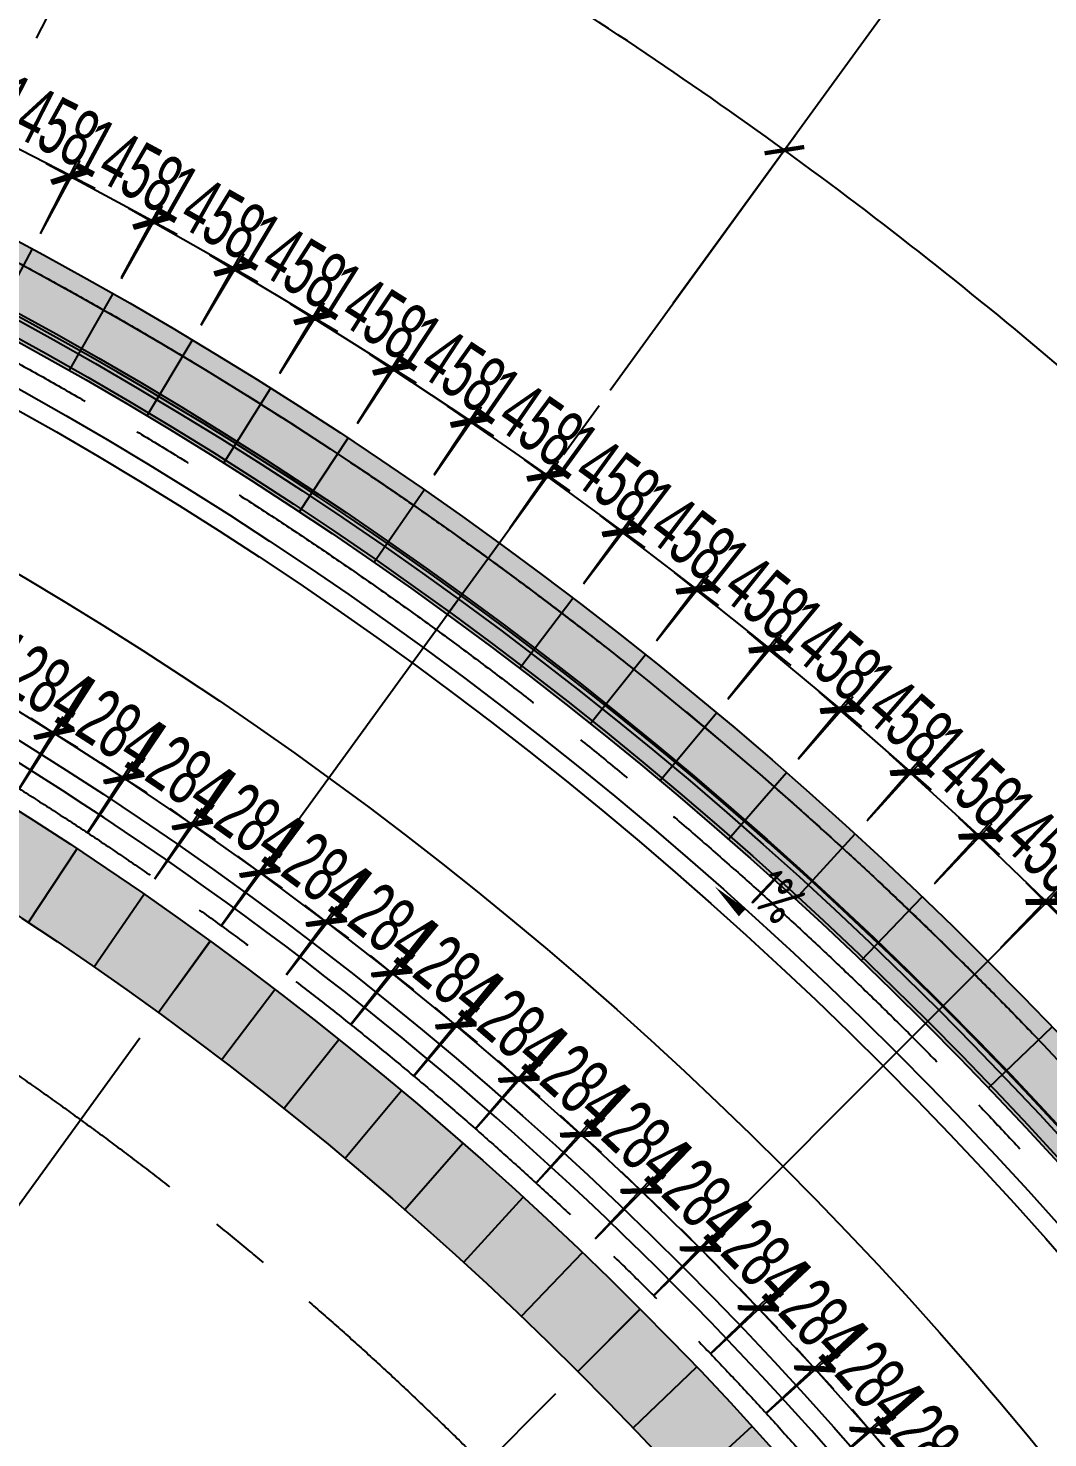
# Model space of a CAD drawing. Extents: x 104132 to 3338343, y -1228862 to 1409848.
# Drawn here: x 1791725 to 1807898, y 128898 to 151242 of the extents above; entities that cross this region are included whole.
import ezdxf
from ezdxf.enums import TextEntityAlignment as Align

# ---------------------------------------------------------------- set-up
doc = ezdxf.new("R2010")
doc.units = 0
doc.linetypes.add('CENTER', pattern=[50.8, 31.75, -6.35, 6.35, -6.35])
doc.linetypes.add('CENTER2', pattern=[28.575, 19.05, -3.175, 3.175, -3.175])
doc.layers.get('0').update_dxf_attribs({"color": 8})
doc.layers.get('Defpoints').update_dxf_attribs({"color": 8})
for name, color, linetype in [('#幕墙线-平面', 8, 'Continuous'), ('#标注', 8, 'Continuous'), ('#轴线', 8, 'CENTER2'), ('A-ROOF-DRAN', 8, 'Continuous'), ('dim', 8, 'Continuous'), ('DIM_SYMB', 8, 'Continuous'), ('DOTE', 8, 'CENTER'), ('IEL-FINE', 8, 'Continuous'), ('分水线', 8, 'Continuous'), ('女儿墙', 8, 'Continuous'), ('落水口', 8, 'Continuous')]:
    doc.layers.add(name, color=color, linetype=linetype)
doc.styles.add('JHZX', font='jrs.shx', dxfattribs={"width": 0.6, "bigfont": 'jhz.shx'})
doc.styles.add('XD2008', font='xd-hzs.shx', dxfattribs={"width": 0.7, "bigfont": 'xd-hztxt.shx'})
doc.dimstyles.new('JZBZ-300', dxfattribs={"dimscale": 300, "dimtxt": 3, "dimasz": 1.5, "dimexe": 1, "dimexo": 1, "dimgap": 0.5, "dimtad": 1, "dimdec": 0, "dimdsep": 46, "dimtxsty": 'JHZX', "dimblk1": 'ARCHTICK', "dimblk2": 'ARCHTICK', "dimsah": 1, "dimcen": 0, "dimclrd": 1, "dimclre": 1, "dimclrt": 2, "dimadec": 3, "dimazin": 2, "dimtfac": 1, "dimtdec": 0, "dimtix": 1, "dimtmove": 0, "dimatfit": 3, "dimfxl": 1, "dimtolj": 1, "dimlwd": -1, "dimlwe": -1, "dimarcsym": 1})

# ---------------------------------------------------------------- blocks, each defined once
blk = doc.blocks.new('_ARCHTICK')
at = {"color": 0, "linetype": 'ByBlock', "const_width": 0.15}
blk.add_lwpolyline([(-0.5, -0.5), (0.5, 0.5)], dxfattribs=at)
blk = doc.blocks.new('*D20')
at = {"layer": '#标注', "color": 1, "ltscale": 300, "transparency": 16777216}
for p, q in [((611437, -92333), (614376, -88288)), ((619551, -99263), (623087, -95727))]:
    blk.add_line(p, q, dxfattribs=at)
blk.add_arc((571468, -147346), 72700, 45, 54, dxfattribs=at)
at = {"layer": 'Defpoints', "color": 0, "ltscale": 300, "transparency": 16777216}
for p in [(611261, -92575), (620114, -93319), (619339, -99475), (571468, -147346)]:
    blk.add_point(p, dxfattribs=at)
at = {"layer": '#标注', "color": 1, "ltscale": 300, "transparency": 16777216, "xscale": 450, "yscale": 450, "zscale": 450}
for p, rotation in [((614200, -88530), 144.0000000000002), ((622875, -95939), 315.0000000000001)]:
    blk.add_blockref('_ARCHTICK', p, dxfattribs=dict(at, rotation=rotation))
at = {"layer": '#标注', "color": 2, "ltscale": 300, "transparency": 16777216, "insert": (619072, -91608), "char_height": 900, "attachment_point": 5, "rotation": 319.5, "style": 'JHZX'}
blk.add_mtext('\\A1;9°', dxfattribs=at)
blk = doc.blocks.new('*D21')
at = {"layer": '#标注', "color": 1, "ltscale": 300, "transparency": 16777216}
for p, q in [((602339, -86757), (604609, -82302)), ((611437, -92333), (614376, -88288))]:
    blk.add_line(p, q, dxfattribs=at)
blk.add_arc((571468, -147346), 72700, 54, 63, dxfattribs=at)
at = {"layer": 'Defpoints', "color": 0, "ltscale": 300, "transparency": 16777216}
for p in [(611063, -86375), (602203, -87025), (611261, -92575), (571468, -147346)]:
    blk.add_point(p, dxfattribs=at)
at = {"layer": '#标注', "color": 1, "ltscale": 300, "transparency": 16777216, "xscale": 450, "yscale": 450, "zscale": 450}
for p, rotation in [((604473, -82570), 153.000000000001), ((614200, -88530), 324.0000000000002)]:
    blk.add_blockref('_ARCHTICK', p, dxfattribs=dict(at, rotation=rotation))
at = {"layer": '#标注', "color": 2, "ltscale": 300, "transparency": 16777216, "insert": (609767, -84847), "char_height": 900, "attachment_point": 5, "rotation": 328.5, "style": 'JHZX'}
blk.add_mtext('\\A1;9°', dxfattribs=at)
blk = doc.blocks.new('*D22')
at = {"layer": '#标注', "color": 1, "ltscale": 300, "transparency": 16777216}
for p, q in [((592481, -82674), (594026, -77919)), ((602339, -86757), (604609, -82302))]:
    blk.add_line(p, q, dxfattribs=at)
blk.add_arc((571468, -147346), 72700, 63, 72, dxfattribs=at)
at = {"layer": 'Defpoints', "color": 0, "ltscale": 300, "transparency": 16777216}
for p in [(601038, -80931), (592388, -82959), (602203, -87025), (571468, -147346)]:
    blk.add_point(p, dxfattribs=at)
at = {"layer": '#标注', "color": 1, "ltscale": 300, "transparency": 16777216, "xscale": 450, "yscale": 450, "zscale": 450}
for p, rotation in [((593933, -78204), 162.0000000000006), ((604473, -82570), 333.0000000000013)]:
    blk.add_blockref('_ARCHTICK', p, dxfattribs=dict(at, rotation=rotation))
at = {"layer": '#标注', "color": 2, "ltscale": 300, "transparency": 16777216, "insert": (599519, -79626), "char_height": 900, "attachment_point": 5, "rotation": 337.5, "style": 'JHZX'}
blk.add_mtext('\\A1;9°', dxfattribs=at)
blk = doc.blocks.new('*U1046')
blk.add_line((0, -20), (0, 0))
blk.add_circle((0, -24), 4)
at = {"style": 'JHZX', "width": 0.75}
blk.add_attdef('AXES', text='', height=4, dxfattribs=at).set_placement((0, -24), align=Align.MIDDLE_CENTER)
blk = doc.blocks.new('A$C49f573b4')
at = {"layer": '女儿墙'}
for radius in [63900, 63650]:
    blk.add_circle((0, 0), radius, dxfattribs=at)
blk = doc.blocks.new('*U481')
at = {"layer": '#幕墙线-平面', "ltscale": 300}
blk.add_line((63600, -63600), (65000, -63600), dxfattribs=at)
blk = doc.blocks.new('*U482')
at = {"layer": '#幕墙线-平面'}
for p, rotation in [((847157, 66969), 61.71428571434386), ((847847, 68218), 60.42857142862975), ((848565, 69451), 59.14285714291621), ((849311, 70668), 57.85714285720267), ((850084, 71868), 56.57142857148855), ((850883, 73050), 55.28571428577444), ((851709, 74214), 54.00000000006033), ((852561, 75359), 52.71428571434679), ((853438, 76485), 51.42857142863351), ((854340, 77591), 50.14285714291968), ((855267, 78676), 48.85714285720557), ((856218, 79740), 47.57142857149145), ((857193, 80783), 46.28571428577735), ((858190, 81803), 45.00000000006323), ((859211, 82801), 43.71428571434939)]:
    blk.add_blockref('*U481', p, dxfattribs=dict(at, rotation=rotation))
blk = doc.blocks.new('*U483')
at = {"layer": '#幕墙线-平面', "ltscale": 300}
blk.add_line((55800, -55800), (57200, -55800), dxfattribs=at)
blk = doc.blocks.new('*U484')
at = {"layer": '#幕墙线-平面'}
for p, rotation in [((856593, 67571), 56.57142857147603), ((857295, 68608), 55.28571428576191), ((858019, 69629), 54.00000000004751), ((858767, 70634), 52.71428571433312), ((859536, 71622), 51.42857142861929), ((860328, 72592), 50.14285714290574), ((861141, 73544), 48.85714285719163), ((861975, 74478), 47.5714285714778), ((862831, 75392), 46.28571428576367), ((863706, 76288), 45.00000000004957), ((864601, 77163), 43.71428571433603), ((865516, 78018), 42.42857142862248)]:
    blk.add_blockref('*U483', p, dxfattribs=dict(at, rotation=rotation))
blk = doc.blocks.new('*D642')
at = {"layer": 'Defpoints', "color": 0, "ltscale": 300, "transparency": 16777216}
for p in [(933264, 95909), (932663, 94730), (933963, 94068)]:
    blk.add_point(p, dxfattribs=at)
at = {"layer": 'dim', "color": 1, "ltscale": 300, "transparency": 16777216}
for p, q in [((932800, 94997), (933400, 96176)), ((933264, 95909), (932863, 96113)), ((934564, 95247), (933264, 95909)), ((934099, 94335), (934700, 95514)), ((934564, 95247), (934965, 95042))]:
    blk.add_line(p, q, dxfattribs=at)
at = {"layer": 'dim', "color": 1, "ltscale": 300, "transparency": 16777216, "xscale": 450, "yscale": 450, "zscale": 450}
for p, rotation in [((933264, 95909), 333.0000000000591), ((934564, 95247), 153.000000000059)]:
    blk.add_blockref('_ARCHTICK', p, dxfattribs=dict(at, rotation=rotation))
at = {"layer": 'dim', "color": 2, "ltscale": 300, "transparency": 16777216, "insert": (934186, 96112), "char_height": 900, "attachment_point": 5, "rotation": 333, "style": 'JHZX'}
blk.add_mtext('\\A1;1458', dxfattribs=at)
blk = doc.blocks.new('*D643')
at = {"layer": 'Defpoints', "color": 0, "ltscale": 300, "transparency": 16777216}
for p in [(934582, 95218), (933955, 94054), (935239, 93362)]:
    blk.add_point(p, dxfattribs=at)
at = {"layer": 'dim', "color": 1, "ltscale": 300, "transparency": 16777216}
for p, q in [((934097, 94318), (934724, 95483)), ((934582, 95218), (934186, 95432)), ((935866, 94527), (934582, 95218)), ((935382, 93627), (936009, 94792)), ((935866, 94527), (936263, 94314))]:
    blk.add_line(p, q, dxfattribs=at)
at = {"layer": 'dim', "color": 1, "ltscale": 300, "transparency": 16777216, "xscale": 450, "yscale": 450, "zscale": 450}
for p, rotation in [((934582, 95218), 331.7142857143455), ((935866, 94527), 151.7142857143456)]:
    blk.add_blockref('_ARCHTICK', p, dxfattribs=dict(at, rotation=rotation))
at = {"layer": 'dim', "color": 2, "ltscale": 300, "transparency": 16777216, "insert": (935509, 95401), "char_height": 900, "attachment_point": 5, "rotation": 331.7143, "style": 'JHZX'}
blk.add_mtext('\\A1;1458', dxfattribs=at)
blk = doc.blocks.new('*D644')
at = {"layer": 'Defpoints', "color": 0, "ltscale": 300, "transparency": 16777216}
for p in [(935884, 94499), (935231, 93348), (936500, 92628)]:
    blk.add_point(p, dxfattribs=at)
at = {"layer": 'dim', "color": 1, "ltscale": 300, "transparency": 16777216}
for p, q in [((935379, 93609), (936032, 94760)), ((935884, 94499), (935493, 94721)), ((937153, 93779), (935884, 94499)), ((936648, 92889), (937301, 94040)), ((937153, 93779), (937544, 93557))]:
    blk.add_line(p, q, dxfattribs=at)
at = {"layer": 'dim', "color": 1, "ltscale": 300, "transparency": 16777216, "xscale": 450, "yscale": 450, "zscale": 450}
for p, rotation in [((935884, 94499), 330.4285714286294), ((937153, 93779), 150.4285714286294)]:
    blk.add_blockref('_ARCHTICK', p, dxfattribs=dict(at, rotation=rotation))
at = {"layer": 'dim', "color": 2, "ltscale": 300, "transparency": 16777216, "insert": (936815, 94661), "char_height": 900, "attachment_point": 5, "rotation": 330.4286, "style": 'JHZX'}
blk.add_mtext('\\A1;1458', dxfattribs=at)
blk = doc.blocks.new('*D645')
at = {"layer": 'Defpoints', "color": 0, "ltscale": 300, "transparency": 16777216}
for p in [(937170, 93750), (936491, 92614), (937743, 91866)]:
    blk.add_point(p, dxfattribs=at)
at = {"layer": 'dim', "color": 1, "ltscale": 300, "transparency": 16777216}
for p, q in [((936645, 92872), (937324, 94008)), ((937170, 93750), (936784, 93981)), ((938422, 93002), (937170, 93750)), ((937897, 92124), (938576, 93260)), ((938422, 93002), (938808, 92771))]:
    blk.add_line(p, q, dxfattribs=at)
at = {"layer": 'dim', "color": 1, "ltscale": 300, "transparency": 16777216, "xscale": 450, "yscale": 450, "zscale": 450}
for p, rotation in [((937170, 93750), 329.1428571429171), ((938422, 93002), 149.1428571429171)]:
    blk.add_blockref('_ARCHTICK', p, dxfattribs=dict(at, rotation=rotation))
at = {"layer": 'dim', "color": 2, "ltscale": 300, "transparency": 16777216, "insert": (938104, 93891), "char_height": 900, "attachment_point": 5, "rotation": 329.1429, "style": 'JHZX'}
blk.add_mtext('\\A1;1458', dxfattribs=at)
blk = doc.blocks.new('*D646')
at = {"layer": 'Defpoints', "color": 0, "ltscale": 300, "transparency": 16777216}
for p in [(938439, 92973), (937735, 91853), (938970, 91077)]:
    blk.add_point(p, dxfattribs=at)
at = {"layer": 'dim', "color": 1, "ltscale": 300, "transparency": 16777216}
for p, q in [((937894, 92107), (938598, 93227)), ((938439, 92973), (938058, 93212)), ((939673, 92197), (938439, 92973)), ((939129, 91331), (939833, 92451)), ((939673, 92197), (940055, 91957))]:
    blk.add_line(p, q, dxfattribs=at)
at = {"layer": 'dim', "color": 1, "ltscale": 300, "transparency": 16777216, "xscale": 450, "yscale": 450, "zscale": 450}
for p, rotation in [((938439, 92973), 327.8571428572054), ((939673, 92197), 147.8571428572054)]:
    blk.add_blockref('_ARCHTICK', p, dxfattribs=dict(at, rotation=rotation))
at = {"layer": 'dim', "color": 2, "ltscale": 300, "transparency": 16777216, "insert": (939375, 93093), "char_height": 900, "attachment_point": 5, "rotation": 327.8571, "style": 'JHZX'}
blk.add_mtext('\\A1;1458', dxfattribs=at)
blk = doc.blocks.new('*D647')
at = {"layer": 'Defpoints', "color": 0, "ltscale": 300, "transparency": 16777216}
for p in [(939689, 92167), (938961, 91063), (940178, 90259)]:
    blk.add_point(p, dxfattribs=at)
at = {"layer": 'dim', "color": 1, "ltscale": 300, "transparency": 16777216}
for p, q in [((939126, 91313), (939855, 92417)), ((939689, 92167), (939314, 92415)), ((940907, 91364), (939689, 92167)), ((940343, 90510), (941072, 91614)), ((940907, 91364), (941282, 91116))]:
    blk.add_line(p, q, dxfattribs=at)
at = {"layer": 'dim', "color": 1, "ltscale": 300, "transparency": 16777216, "xscale": 450, "yscale": 450, "zscale": 450}
for p, rotation in [((939689, 92167), 326.5714285714924), ((940907, 91364), 146.5714285714924)]:
    blk.add_blockref('_ARCHTICK', p, dxfattribs=dict(at, rotation=rotation))
at = {"layer": 'dim', "color": 2, "ltscale": 300, "transparency": 16777216, "insert": (940629, 92266), "char_height": 900, "attachment_point": 5, "rotation": 326.5714, "style": 'JHZX'}
blk.add_mtext('\\A1;1458', dxfattribs=at)
blk = doc.blocks.new('*D648')
at = {"layer": 'Defpoints', "color": 0, "ltscale": 300, "transparency": 16777216}
for p in [(940922, 91333), (940168, 90246), (941367, 89415)]:
    blk.add_point(p, dxfattribs=at)
at = {"layer": 'dim', "color": 1, "ltscale": 300, "transparency": 16777216}
for p, q in [((940339, 90493), (941093, 91580)), ((940922, 91333), (940552, 91590)), ((942121, 90503), (940922, 91333)), ((941538, 89662), (942292, 90750)), ((942121, 90503), (942491, 90247))]:
    blk.add_line(p, q, dxfattribs=at)
at = {"layer": 'dim', "color": 1, "ltscale": 300, "transparency": 16777216, "xscale": 450, "yscale": 450, "zscale": 450}
for p, rotation in [((940922, 91333), 325.2857142857758), ((942121, 90503), 145.2857142857759)]:
    blk.add_blockref('_ARCHTICK', p, dxfattribs=dict(at, rotation=rotation))
at = {"layer": 'dim', "color": 2, "ltscale": 300, "transparency": 16777216, "insert": (941863, 91411), "char_height": 900, "attachment_point": 5, "rotation": 325.2857, "style": 'JHZX'}
blk.add_mtext('\\A1;1458', dxfattribs=at)
blk = doc.blocks.new('*D649')
at = {"layer": 'Defpoints', "color": 0, "ltscale": 300, "transparency": 16777216}
for p in [(942135, 90473), (941358, 89402), (942538, 88545)]:
    blk.add_point(p, dxfattribs=at)
at = {"layer": 'dim', "color": 1, "ltscale": 300, "transparency": 16777216}
for p, q in [((942135, 90473), (941771, 90737)), ((941534, 89645), (942312, 90715)), ((943315, 89615), (942135, 90473)), ((942714, 88788), (943492, 89858)), ((943315, 89615), (943679, 89351))]:
    blk.add_line(p, q, dxfattribs=at)
at = {"layer": 'dim', "color": 1, "ltscale": 300, "transparency": 16777216, "xscale": 450, "yscale": 450, "zscale": 450}
for p, rotation in [((942135, 90473), 324.000000000063), ((943315, 89615), 144.000000000063)]:
    blk.add_blockref('_ARCHTICK', p, dxfattribs=dict(at, rotation=rotation))
at = {"layer": 'dim', "color": 2, "ltscale": 300, "transparency": 16777216, "insert": (943078, 90529), "char_height": 900, "attachment_point": 5, "rotation": 324, "style": 'JHZX'}
blk.add_mtext('\\A1;1458', dxfattribs=at)
blk = doc.blocks.new('*D650')
at = {"layer": 'Defpoints', "color": 0, "ltscale": 300, "transparency": 16777216}
for p in [(943329, 89585), (942528, 88532), (943688, 87648)]:
    blk.add_point(p, dxfattribs=at)
at = {"layer": 'dim', "color": 1, "ltscale": 300, "transparency": 16777216}
for p, q in [((943329, 89585), (942971, 89857)), ((942709, 88771), (943511, 89823)), ((944489, 88701), (943329, 89585)), ((943870, 87887), (944671, 88940)), ((944489, 88701), (944847, 88428))]:
    blk.add_line(p, q, dxfattribs=at)
at = {"layer": 'dim', "color": 1, "ltscale": 300, "transparency": 16777216, "xscale": 450, "yscale": 450, "zscale": 450}
for p, rotation in [((943329, 89585), 322.7142857143484), ((944489, 88701), 142.7142857143484)]:
    blk.add_blockref('_ARCHTICK', p, dxfattribs=dict(at, rotation=rotation))
at = {"layer": 'dim', "color": 2, "ltscale": 300, "transparency": 16777216, "insert": (944273, 89620), "char_height": 900, "attachment_point": 5, "rotation": 322.7143, "style": 'JHZX'}
blk.add_mtext('\\A1;1458', dxfattribs=at)
blk = doc.blocks.new('*D651')
at = {"layer": 'Defpoints', "color": 0, "ltscale": 300, "transparency": 16777216}
for p in [(944503, 88670), (943678, 87636), (944818, 86726)]:
    blk.add_point(p, dxfattribs=at)
at = {"layer": 'dim', "color": 1, "ltscale": 300, "transparency": 16777216}
for p, q in [((944503, 88670), (944151, 88951)), ((943865, 87870), (944690, 88905)), ((945643, 87761), (944503, 88670)), ((945005, 86961), (945830, 87995)), ((945643, 87761), (945995, 87480))]:
    blk.add_line(p, q, dxfattribs=at)
at = {"layer": 'dim', "color": 1, "ltscale": 300, "transparency": 16777216, "xscale": 450, "yscale": 450, "zscale": 450}
for p, rotation in [((944503, 88670), 321.428571428634), ((945643, 87761), 141.428571428634)]:
    blk.add_blockref('_ARCHTICK', p, dxfattribs=dict(at, rotation=rotation))
at = {"layer": 'dim', "color": 2, "ltscale": 300, "transparency": 16777216, "insert": (945447, 88684), "char_height": 900, "attachment_point": 5, "rotation": 321.4286, "style": 'JHZX'}
blk.add_mtext('\\A1;1458', dxfattribs=at)
blk = doc.blocks.new('*D652')
at = {"layer": 'Defpoints', "color": 0, "ltscale": 300, "transparency": 16777216}
for p in [(945655, 87729), (944808, 86714), (945927, 85779)]:
    blk.add_point(p, dxfattribs=at)
at = {"layer": 'dim', "color": 1, "ltscale": 300, "transparency": 16777216}
for p, q in [((945000, 86944), (945848, 87960)), ((945655, 87729), (945310, 88018)), ((946775, 86795), (945655, 87729)), ((946119, 86009), (946967, 87025)), ((946775, 86795), (947120, 86506))]:
    blk.add_line(p, q, dxfattribs=at)
at = {"layer": 'dim', "color": 1, "ltscale": 300, "transparency": 16777216, "xscale": 450, "yscale": 450, "zscale": 450}
for p, rotation in [((945655, 87729), 320.1428571429208), ((946775, 86795), 140.1428571429208)]:
    blk.add_blockref('_ARCHTICK', p, dxfattribs=dict(at, rotation=rotation))
at = {"layer": 'dim', "color": 2, "ltscale": 300, "transparency": 16777216, "insert": (946600, 87723), "char_height": 900, "attachment_point": 5, "rotation": 320.1429, "style": 'JHZX'}
blk.add_mtext('\\A1;1458', dxfattribs=at)
blk = doc.blocks.new('*D653')
at = {"layer": 'Defpoints', "color": 0, "ltscale": 300, "transparency": 16777216}
for p in [(946787, 86763), (945916, 85767), (947015, 84807)]:
    blk.add_point(p, dxfattribs=at)
at = {"layer": 'dim', "color": 1, "ltscale": 300, "transparency": 16777216}
for p, q in [((946114, 85993), (946984, 86989)), ((946787, 86763), (946448, 87059)), ((947885, 85804), (946787, 86763)), ((947212, 85033), (948082, 86029)), ((947885, 85804), (948224, 85507))]:
    blk.add_line(p, q, dxfattribs=at)
at = {"layer": 'dim', "color": 1, "ltscale": 300, "transparency": 16777216, "xscale": 450, "yscale": 450, "zscale": 450}
for p, rotation in [((946787, 86763), 318.857142857208), ((947885, 85804), 138.857142857208)]:
    blk.add_blockref('_ARCHTICK', p, dxfattribs=dict(at, rotation=rotation))
at = {"layer": 'dim', "color": 2, "ltscale": 300, "transparency": 16777216, "insert": (947731, 86735), "char_height": 900, "attachment_point": 5, "rotation": 318.8571, "style": 'JHZX'}
blk.add_mtext('\\A1;1458', dxfattribs=at)
blk = doc.blocks.new('*D654')
at = {"layer": 'Defpoints', "color": 0, "ltscale": 300, "transparency": 16777216}
for p in [(947896, 85772), (947004, 84795), (948080, 83811)]:
    blk.add_point(p, dxfattribs=at)
at = {"layer": 'dim', "color": 1, "ltscale": 300, "transparency": 16777216}
for p, q in [((947896, 85772), (947564, 86075)), ((947206, 85017), (948099, 85993)), ((948973, 84788), (947896, 85772)), ((948283, 84033), (949175, 85009)), ((948973, 84788), (949305, 84484))]:
    blk.add_line(p, q, dxfattribs=at)
at = {"layer": 'dim', "color": 1, "ltscale": 300, "transparency": 16777216, "xscale": 450, "yscale": 450, "zscale": 450}
for p, rotation in [((947896, 85772), 317.5714285714931), ((948973, 84788), 137.571428571493)]:
    blk.add_blockref('_ARCHTICK', p, dxfattribs=dict(at, rotation=rotation))
at = {"layer": 'dim', "color": 2, "ltscale": 300, "transparency": 16777216, "insert": (948839, 85723), "char_height": 900, "attachment_point": 5, "rotation": 317.5714, "style": 'JHZX'}
blk.add_mtext('\\A1;1458', dxfattribs=at)
blk = doc.blocks.new('*D655')
at = {"layer": 'Defpoints', "color": 0, "ltscale": 300, "transparency": 16777216}
for p in [(948983, 84756), (948069, 83799), (949123, 82792)]:
    blk.add_point(p, dxfattribs=at)
at = {"layer": 'dim', "color": 1, "ltscale": 300, "transparency": 16777216}
for p, q in [((948276, 84016), (949190, 84972)), ((948983, 84756), (948658, 85067)), ((950037, 83748), (948983, 84756)), ((949330, 83008), (950244, 83965)), ((950037, 83748), (950362, 83437))]:
    blk.add_line(p, q, dxfattribs=at)
at = {"layer": 'dim', "color": 1, "ltscale": 300, "transparency": 16777216, "xscale": 450, "yscale": 450, "zscale": 450}
for p, rotation in [((948983, 84756), 316.2857142857765), ((950037, 83748), 136.2857142857765)]:
    blk.add_blockref('_ARCHTICK', p, dxfattribs=dict(at, rotation=rotation))
at = {"layer": 'dim', "color": 2, "ltscale": 300, "transparency": 16777216, "insert": (949925, 84685), "char_height": 900, "attachment_point": 5, "rotation": 316.2857, "style": 'JHZX'}
blk.add_mtext('\\A1;1458', dxfattribs=at)
blk = doc.blocks.new('*D656')
at = {"layer": 'Defpoints', "color": 0, "ltscale": 300, "transparency": 16777216}
for p in [(950047, 83715), (949111, 82780), (950143, 81749)]:
    blk.add_point(p, dxfattribs=at)
at = {"layer": 'dim', "color": 1, "ltscale": 300, "transparency": 16777216}
for p, q in [((950047, 83715), (949729, 84034)), ((949324, 82992), (950259, 83928)), ((951078, 82684), (950047, 83715)), ((950355, 81961), (951290, 82896)), ((951078, 82684), (951396, 82366))]:
    blk.add_line(p, q, dxfattribs=at)
at = {"layer": 'dim', "color": 1, "ltscale": 300, "transparency": 16777216, "xscale": 450, "yscale": 450, "zscale": 450}
for p, rotation in [((950047, 83715), 315.0000000000671), ((951078, 82684), 135.0000000000671)]:
    blk.add_blockref('_ARCHTICK', p, dxfattribs=dict(at, rotation=rotation))
at = {"layer": 'dim', "color": 2, "ltscale": 300, "transparency": 16777216, "insert": (950987, 83624), "char_height": 900, "attachment_point": 5, "rotation": 315, "style": 'JHZX'}
blk.add_mtext('\\A1;1458', dxfattribs=at)
blk = doc.blocks.new('*D851')
at = {"layer": '#标注', "color": 1, "ltscale": 300, "transparency": 16777216}
for p, q in [((946466, 74660), (947491, 75535)), ((947263, 75340), (946971, 75683)), ((948097, 74364), (947263, 75340)), ((947300, 73684), (948325, 74559)), ((948097, 74364), (948389, 74022))]:
    blk.add_line(p, q, dxfattribs=at)
at = {"layer": 'Defpoints', "color": 0, "ltscale": 300, "transparency": 16777216}
for p in [(947263, 75340), (946238, 74465), (947072, 73489)]:
    blk.add_point(p, dxfattribs=at)
at = {"layer": '#标注', "color": 1, "ltscale": 300, "transparency": 16777216, "xscale": 450, "yscale": 450, "zscale": 450}
for p, rotation in [((947263, 75340), 310.4999999987357), ((948097, 74364), 130.4999999987357)]:
    blk.add_blockref('_ARCHTICK', p, dxfattribs=dict(at, rotation=rotation))
at = {"layer": '#标注', "color": 2, "ltscale": 300, "transparency": 16777216, "insert": (948136, 75242), "char_height": 900, "attachment_point": 5, "rotation": 310.5, "style": 'JHZX'}
blk.add_mtext('\\A1;1284', dxfattribs=at)
blk = doc.blocks.new('*D852')
at = {"layer": '#标注', "color": 1, "ltscale": 300, "transparency": 16777216}
for p, q in [((946388, 76320), (946088, 76656)), ((945607, 75622), (946612, 76520)), ((947243, 75363), (946388, 76320)), ((946462, 74665), (947467, 75563)), ((947243, 75363), (947543, 75028))]:
    blk.add_line(p, q, dxfattribs=at)
at = {"layer": 'Defpoints', "color": 0, "ltscale": 300, "transparency": 16777216}
for p in [(946388, 76320), (945383, 75422), (946238, 74465)]:
    blk.add_point(p, dxfattribs=at)
at = {"layer": '#标注', "color": 1, "ltscale": 300, "transparency": 16777216, "xscale": 450, "yscale": 450, "zscale": 450}
for p, rotation in [((946388, 76320), 311.7857142844512), ((947243, 75363), 131.7857142844512)]:
    blk.add_blockref('_ARCHTICK', p, dxfattribs=dict(at, rotation=rotation))
at = {"layer": '#标注', "color": 2, "ltscale": 300, "transparency": 16777216, "insert": (947263, 76242), "char_height": 900, "attachment_point": 5, "rotation": 311.7857, "style": 'JHZX'}
blk.add_mtext('\\A1;1284', dxfattribs=at)
blk = doc.blocks.new('*D853')
at = {"layer": '#标注', "color": 1, "ltscale": 300, "transparency": 16777216}
for p, q in [((945491, 77280), (945184, 77609)), ((944726, 76565), (945710, 77485)), ((946367, 76343), (945491, 77280)), ((945602, 75627), (946587, 76547)), ((946367, 76343), (946675, 76014))]:
    blk.add_line(p, q, dxfattribs=at)
at = {"layer": 'Defpoints', "color": 0, "ltscale": 300, "transparency": 16777216}
for p in [(945491, 77280), (944506, 76360), (945383, 75422)]:
    blk.add_point(p, dxfattribs=at)
at = {"layer": '#标注', "color": 1, "ltscale": 300, "transparency": 16777216, "xscale": 450, "yscale": 450, "zscale": 450}
for p, rotation in [((945491, 77280), 313.0714285701683), ((946367, 76343), 133.0714285701683)]:
    blk.add_blockref('_ARCHTICK', p, dxfattribs=dict(at, rotation=rotation))
at = {"layer": '#标注', "color": 2, "ltscale": 300, "transparency": 16777216, "insert": (946367, 77221), "char_height": 900, "attachment_point": 5, "rotation": 313.0714, "style": 'JHZX'}
blk.add_mtext('\\A1;1284', dxfattribs=at)
blk = doc.blocks.new('*D854')
at = {"layer": '#标注', "color": 1, "ltscale": 300, "transparency": 16777216}
for p, q in [((943823, 77487), (944787, 78430)), ((944573, 78220), (944258, 78542)), ((945470, 77302), (944573, 78220)), ((944721, 76570), (945685, 77512)), ((945470, 77302), (945785, 76980))]:
    blk.add_line(p, q, dxfattribs=at)
at = {"layer": 'Defpoints', "color": 0, "ltscale": 300, "transparency": 16777216}
for p in [(944573, 78220), (943609, 77278), (944506, 76360)]:
    blk.add_point(p, dxfattribs=at)
at = {"layer": '#标注', "color": 1, "ltscale": 300, "transparency": 16777216, "xscale": 450, "yscale": 450, "zscale": 450}
for p, rotation in [((944573, 78220), 314.3571428558834), ((945470, 77302), 134.3571428558834)]:
    blk.add_blockref('_ARCHTICK', p, dxfattribs=dict(at, rotation=rotation))
at = {"layer": '#标注', "color": 2, "ltscale": 300, "transparency": 16777216, "insert": (945450, 78180), "char_height": 900, "attachment_point": 5, "rotation": 314.3571, "style": 'JHZX'}
blk.add_mtext('\\A1;1284', dxfattribs=at)
blk = doc.blocks.new('*D855')
at = {"layer": '#标注', "color": 1, "ltscale": 300, "transparency": 16777216}
for p, q in [((942901, 78389), (943843, 79353)), ((943634, 79139), (943312, 79453)), ((944551, 78241), (943634, 79139)), ((943819, 77492), (944761, 78456)), ((944551, 78241), (944873, 77927))]:
    blk.add_line(p, q, dxfattribs=at)
at = {"layer": 'Defpoints', "color": 0, "ltscale": 300, "transparency": 16777216}
for p in [(943634, 79139), (942691, 78175), (943609, 77278)]:
    blk.add_point(p, dxfattribs=at)
at = {"layer": '#标注', "color": 1, "ltscale": 300, "transparency": 16777216, "xscale": 450, "yscale": 450, "zscale": 450}
for p, rotation in [((943634, 79139), 315.6428571415915), ((944551, 78241), 135.6428571415915)]:
    blk.add_blockref('_ARCHTICK', p, dxfattribs=dict(at, rotation=rotation))
at = {"layer": '#标注', "color": 2, "ltscale": 300, "transparency": 16777216, "insert": (944512, 79119), "char_height": 900, "attachment_point": 5, "rotation": 315.6429, "style": 'JHZX'}
blk.add_mtext('\\A1;1284', dxfattribs=at)
blk = doc.blocks.new('*D856')
at = {"layer": '#标注', "color": 1, "ltscale": 300, "transparency": 16777216}
for p, q in [((941959, 79271), (942879, 80255)), ((942674, 80036), (942345, 80343)), ((943612, 79159), (942674, 80036)), ((942896, 78394), (943817, 79379)), ((943612, 79159), (943940, 78852))]:
    blk.add_line(p, q, dxfattribs=at)
at = {"layer": 'Defpoints', "color": 0, "ltscale": 300, "transparency": 16777216}
for p in [(942674, 80036), (941754, 79051), (942691, 78175)]:
    blk.add_point(p, dxfattribs=at)
at = {"layer": '#标注', "color": 1, "ltscale": 300, "transparency": 16777216, "xscale": 450, "yscale": 450, "zscale": 450}
for p, rotation in [((942674, 80036), 316.9285714273711), ((943612, 79159), 136.9285714273711)]:
    blk.add_blockref('_ARCHTICK', p, dxfattribs=dict(at, rotation=rotation))
at = {"layer": '#标注', "color": 2, "ltscale": 300, "transparency": 16777216, "insert": (943553, 80036), "char_height": 900, "attachment_point": 5, "rotation": 316.9286, "style": 'JHZX'}
blk.add_mtext('\\A1;1284', dxfattribs=at)
blk = doc.blocks.new('*D857')
at = {"layer": '#标注', "color": 1, "ltscale": 300, "transparency": 16777216}
for p, q in [((940996, 80130), (941895, 81135)), ((941695, 80912), (941359, 81212)), ((942652, 80056), (941695, 80912)), ((941954, 79275), (942852, 80280)), ((942652, 80056), (942987, 79757))]:
    blk.add_line(p, q, dxfattribs=at)
at = {"layer": 'Defpoints', "color": 0, "ltscale": 300, "transparency": 16777216}
for p in [(941695, 80912), (940797, 79907), (941754, 79051)]:
    blk.add_point(p, dxfattribs=at)
at = {"layer": '#标注', "color": 1, "ltscale": 300, "transparency": 16777216, "xscale": 450, "yscale": 450, "zscale": 450}
for p, rotation in [((941695, 80912), 318.2142857130199), ((942652, 80056), 138.2142857130199)]:
    blk.add_blockref('_ARCHTICK', p, dxfattribs=dict(at, rotation=rotation))
at = {"layer": '#标注', "color": 2, "ltscale": 300, "transparency": 16777216, "insert": (942573, 80931), "char_height": 900, "attachment_point": 5, "rotation": 318.2143, "style": 'JHZX'}
blk.add_mtext('\\A1;1284', dxfattribs=at)
blk = doc.blocks.new('*D858')
at = {"layer": '#标注', "color": 1, "ltscale": 300, "transparency": 16777216}
for p, q in [((940696, 81765), (940354, 82057)), ((940015, 80968), (940891, 81993)), ((941672, 80932), (940696, 81765)), ((940991, 80135), (941867, 81160)), ((941672, 80932), (942014, 80639))]:
    blk.add_line(p, q, dxfattribs=at)
at = {"layer": 'Defpoints', "color": 0, "ltscale": 300, "transparency": 16777216}
for p in [(940696, 81765), (939821, 80740), (940797, 79907)]:
    blk.add_point(p, dxfattribs=at)
at = {"layer": '#标注', "color": 1, "ltscale": 300, "transparency": 16777216, "xscale": 450, "yscale": 450, "zscale": 450}
for p, rotation in [((940696, 81765), 319.499999998736), ((941672, 80932), 139.499999998736)]:
    blk.add_blockref('_ARCHTICK', p, dxfattribs=dict(at, rotation=rotation))
at = {"layer": '#标注', "color": 2, "ltscale": 300, "transparency": 16777216, "insert": (941574, 81805), "char_height": 900, "attachment_point": 5, "rotation": 319.5, "style": 'JHZX'}
blk.add_mtext('\\A1;1284', dxfattribs=at)
blk = doc.blocks.new('*D859')
at = {"layer": '#标注', "color": 1, "ltscale": 300, "transparency": 16777216}
for p, q in [((939016, 81784), (939868, 82828)), ((939678, 82596), (939330, 82881)), ((940673, 81785), (939678, 82596)), ((940010, 80973), (940862, 82017)), ((940673, 81785), (941021, 81500))]:
    blk.add_line(p, q, dxfattribs=at)
at = {"layer": 'Defpoints', "color": 0, "ltscale": 300, "transparency": 16777216}
for p in [(939678, 82596), (938826, 81552), (939821, 80740)]:
    blk.add_point(p, dxfattribs=at)
at = {"layer": '#标注', "color": 1, "ltscale": 300, "transparency": 16777216, "xscale": 450, "yscale": 450, "zscale": 450}
for p, rotation in [((939678, 82596), 320.7857142844497), ((940673, 81785), 140.7857142844497)]:
    blk.add_blockref('_ARCHTICK', p, dxfattribs=dict(at, rotation=rotation))
at = {"layer": '#标注', "color": 2, "ltscale": 300, "transparency": 16777216, "insert": (940555, 82655), "char_height": 900, "attachment_point": 5, "rotation": 320.7857, "style": 'JHZX'}
blk.add_mtext('\\A1;1284', dxfattribs=at)
blk = doc.blocks.new('*D860')
at = {"layer": '#标注', "color": 1, "ltscale": 300, "transparency": 16777216}
for p, q in [((937998, 82577), (938827, 83641)), ((938642, 83404), (938287, 83680)), ((939655, 82615), (938642, 83404)), ((939011, 81788), (939839, 82852)), ((939655, 82615), (940010, 82338))]:
    blk.add_line(p, q, dxfattribs=at)
at = {"layer": 'Defpoints', "color": 0, "ltscale": 300, "transparency": 16777216}
for p in [(938642, 83404), (937814, 82341), (938826, 81552)]:
    blk.add_point(p, dxfattribs=at)
at = {"layer": '#标注', "color": 1, "ltscale": 300, "transparency": 16777216, "xscale": 450, "yscale": 450, "zscale": 450}
for p, rotation in [((938642, 83404), 322.0714285701619), ((939655, 82615), 142.0714285701619)]:
    blk.add_blockref('_ARCHTICK', p, dxfattribs=dict(at, rotation=rotation))
at = {"layer": '#标注', "color": 2, "ltscale": 300, "transparency": 16777216, "insert": (939517, 83483), "char_height": 900, "attachment_point": 5, "rotation": 322.0714, "style": 'JHZX'}
blk.add_mtext('\\A1;1284', dxfattribs=at)
blk = doc.blocks.new('*D861')
at = {"layer": '#标注', "color": 1, "ltscale": 300, "transparency": 16777216}
for p, q in [((936963, 83348), (937767, 84429)), ((937588, 84188), (937227, 84457)), ((938618, 83422), (937588, 84188)), ((937993, 82581), (938797, 83663)), ((938618, 83422), (938979, 83154))]:
    blk.add_line(p, q, dxfattribs=at)
at = {"layer": 'Defpoints', "color": 0, "ltscale": 300, "transparency": 16777216}
for p in [(937588, 84188), (936784, 83107), (937814, 82341)]:
    blk.add_point(p, dxfattribs=at)
at = {"layer": '#标注', "color": 1, "ltscale": 300, "transparency": 16777216, "xscale": 450, "yscale": 450, "zscale": 450}
for p, rotation in [((937588, 84188), 323.3571428558773), ((938618, 83422), 143.3571428558773)]:
    blk.add_blockref('_ARCHTICK', p, dxfattribs=dict(at, rotation=rotation))
at = {"layer": '#标注', "color": 2, "ltscale": 300, "transparency": 16777216, "insert": (938461, 84287), "char_height": 900, "attachment_point": 5, "rotation": 323.3571, "style": 'JHZX'}
blk.add_mtext('\\A1;1284', dxfattribs=at)
blk = doc.blocks.new('*D862')
at = {"layer": '#标注', "color": 1, "ltscale": 300, "transparency": 16777216}
for p, q in [((935911, 84094), (936691, 85193)), ((936517, 84949), (936150, 85209)), ((937564, 84206), (936517, 84949)), ((936957, 83351), (937737, 84451)), ((937564, 84206), (937931, 83946))]:
    blk.add_line(p, q, dxfattribs=at)
at = {"layer": 'Defpoints', "color": 0, "ltscale": 300, "transparency": 16777216}
for p in [(936517, 84949), (935737, 83850), (936784, 83107)]:
    blk.add_point(p, dxfattribs=at)
at = {"layer": '#标注', "color": 1, "ltscale": 300, "transparency": 16777216, "xscale": 450, "yscale": 450, "zscale": 450}
for p, rotation in [((936517, 84949), 324.6428571415904), ((937564, 84206), 144.6428571415903)]:
    blk.add_blockref('_ARCHTICK', p, dxfattribs=dict(at, rotation=rotation))
at = {"layer": '#标注', "color": 2, "ltscale": 300, "transparency": 16777216, "insert": (937388, 85067), "char_height": 900, "attachment_point": 5, "rotation": 324.6429, "style": 'JHZX'}
blk.add_mtext('\\A1;1284', dxfattribs=at)
blk = doc.blocks.new('*D863')
at = {"layer": '#标注', "color": 1, "ltscale": 300, "transparency": 16777216}
for p, q in [((934842, 84817), (935597, 85934)), ((935429, 85685), (935056, 85937)), ((936492, 84966), (935429, 85685)), ((935905, 84098), (936660, 85214)), ((936492, 84966), (936865, 84714))]:
    blk.add_line(p, q, dxfattribs=at)
at = {"layer": 'Defpoints', "color": 0, "ltscale": 300, "transparency": 16777216}
for p in [(935429, 85685), (934674, 84569), (935737, 83850)]:
    blk.add_point(p, dxfattribs=at)
at = {"layer": '#标注', "color": 1, "ltscale": 300, "transparency": 16777216, "xscale": 450, "yscale": 450, "zscale": 450}
for p, rotation in [((935429, 85685), 325.9285714273051), ((936492, 84966), 145.9285714273051)]:
    blk.add_blockref('_ARCHTICK', p, dxfattribs=dict(at, rotation=rotation))
at = {"layer": '#标注', "color": 2, "ltscale": 300, "transparency": 16777216, "insert": (936297, 85823), "char_height": 900, "attachment_point": 5, "rotation": 325.9286, "style": 'JHZX'}
blk.add_mtext('\\A1;1284', dxfattribs=at)
blk = doc.blocks.new('*D864')
at = {"layer": '#标注', "color": 1, "ltscale": 300, "transparency": 16777216}
for p, q in [((933757, 85516), (934487, 86649)), ((934325, 86397), (933946, 86640)), ((935404, 85702), (934325, 86397)), ((934836, 84821), (935566, 85954)), ((935404, 85702), (935782, 85458))]:
    blk.add_line(p, q, dxfattribs=at)
at = {"layer": 'Defpoints', "color": 0, "ltscale": 300, "transparency": 16777216}
for p in [(934325, 86397), (933595, 85264), (934674, 84569)]:
    blk.add_point(p, dxfattribs=at)
at = {"layer": '#标注', "color": 1, "ltscale": 300, "transparency": 16777216, "xscale": 450, "yscale": 450, "zscale": 450}
for p, rotation in [((934325, 86397), 327.2142857130193), ((935404, 85702), 147.2142857130192)]:
    blk.add_blockref('_ARCHTICK', p, dxfattribs=dict(at, rotation=rotation))
at = {"layer": '#标注', "color": 2, "ltscale": 300, "transparency": 16777216, "insert": (935189, 86554), "char_height": 900, "attachment_point": 5, "rotation": 327.2143, "style": 'JHZX'}
blk.add_mtext('\\A1;1284', dxfattribs=at)
blk = doc.blocks.new('*D865')
at = {"layer": '#标注', "color": 1, "ltscale": 300, "transparency": 16777216}
for p, q in [((932657, 86190), (933361, 87339)), ((933205, 87084), (932821, 87319)), ((934299, 86413), (933205, 87084)), ((933751, 85519), (934456, 86669)), ((934299, 86413), (934683, 86178))]:
    blk.add_line(p, q, dxfattribs=at)
at = {"layer": 'Defpoints', "color": 0, "ltscale": 300, "transparency": 16777216}
for p in [(933205, 87084), (932500, 85934), (933595, 85264)]:
    blk.add_point(p, dxfattribs=at)
at = {"layer": '#标注', "color": 1, "ltscale": 300, "transparency": 16777216, "xscale": 450, "yscale": 450, "zscale": 450}
for p, rotation in [((933205, 87084), 328.4999999987336), ((934299, 86413), 148.4999999987336)]:
    blk.add_blockref('_ARCHTICK', p, dxfattribs=dict(at, rotation=rotation))
at = {"layer": '#标注', "color": 2, "ltscale": 300, "transparency": 16777216, "insert": (934065, 87260), "char_height": 900, "attachment_point": 5, "rotation": 328.5, "style": 'JHZX'}
blk.add_mtext('\\A1;1284', dxfattribs=at)
blk = doc.blocks.new('轴网20240313')
at = {"layer": '#标注', "ltscale": 300}
blk.add_circle((571467.9, -147345.9), 64700, dxfattribs=at)
at = {"layer": '#轴线', "ltscale": 300}
for p, q in [((580461, -134967.9), (611260.9, -92575.4)), ((582286.6, -136527.2), (619339, -99474.8))]:
    blk.add_line(p, q, dxfattribs=at)
for radius in [64700, 63300, 57500, 53700, 44100]:
    blk.add_circle((571467.9, -147345.9), radius, dxfattribs=at)
at = {"layer": '#标注', "xscale": 300, "yscale": 300, "zscale": 300, "rotation": 143.9999999999872}
blk.add_blockref('*U1046', (612436.5, -90957.4), dxfattribs=at).add_auto_attribs({'AXES': '17'})
at = {"layer": '#标注', "ltscale": 300}
for base, p1, p2, picture, middle in [((601037.6, -80931.1), (602203, -87024.7), (592388.3, -82959.4), '*D22', (599518.6, -79625.5)), ((611063.1, -86374.5), (611260.9, -92575.4), (602203, -87024.7), '*D21', (609767, -84847.4)), ((620113.7, -93319.3), (619339, -99474.8), (611260.9, -92575.4), '*D20', (619072.4, -91608.1))]:
    dim = blk.add_angular_dim_3p(base=base, center=(571467.9, -147345.9), p1=p1, p2=p2, dimstyle='JZBZ-300', dxfattribs=at)
    dim.commit()
    dim.dimension.update_dxf_attribs({"geometry": picture, "text_midpoint": middle})
blk = doc.blocks.new('ERTQWE')
at = {"layer": '#标注', "ltscale": 300}
for p1, p2, distance, picture, middle in [((933594.7, 85263.7), (932500.3, 85934.3), -1347.8, '*D865', (934065.2, 87259.8)), ((934673.8, 84568.6), (933594.7, 85263.7), -1347.8, '*D864', (935189, 86553.7)), ((935736.9968, 83849.5773), (934673.7911, 84568.6487), -1347.78, '*D863', (936296.5909, 85822.5367)), ((936783.8, 83106.8), (935737, 83849.6), -1347.8, '*D862', (937387.5, 85066.7)), ((937813.7, 82340.8), (936783.8, 83106.8), -1347.8, '*D861', (938461.2, 84286.6)), ((938826.1, 81551.8), (937813.7, 82340.8), -1347.8, '*D860', (939517.1, 83482.7)), ((939820.6, 80740.3), (938826.1, 81551.8), -1347.8, '*D859', (940554.8, 82655.2)), ((940796.6, 79906.7), (939820.6, 80740.3), -1347.8, '*D858', (941573.6, 81804.6)), ((941753.639, 79051.4653), (940796.5789, 79906.7465), -1347.78, '*D857', (942573.0055, 80931.4528)), ((942691.3, 78174.9), (941753.6, 79051.5), -1347.8, '*D856', (943552.6, 80036.1)), ((943608.9916, 77277.5665), (942691.2673, 78174.9248), -1347.78, '*D855', (944511.8784, 79118.9002)), ((944506.3, 76359.8), (943609, 77277.6), -1347.8, '*D854', (945450.3, 78180.5)), ((945382.9, 75422.2), (944506.3, 76359.8), -1347.8, '*D853', (946367.5, 77221.2)), ((946238.2, 74465.2), (945382.9, 75422.2), -1347.8, '*D852', (947262.9, 76241.6)), ((947071.8, 73489.1), (946238.2, 74465.2), -1347.8, '*D851', (948136.1, 75242.1))]:
    dim = blk.add_aligned_dim(p1=p1, p2=p2, distance=distance, dimstyle='JZBZ-300', dxfattribs=at)
    dim.commit()
    dim.dimension.update_dxf_attribs({"geometry": picture, "text_midpoint": middle})
at = {"layer": 'dim', "ltscale": 300}
for p1, p2, picture, middle in [((933963, 94067.9), (932663.5, 94730), '*D642', (934186.2, 96112.3)), ((935239.5, 93362.4), (933955.2, 94053.5), '*D643', (935508.6, 95401.3)), ((936499.9, 92628.4), (935231.4, 93348.2), '*D644', (936814.6, 94660.8)), ((937743.5, 91866.4), (936491.5, 92614.4), '*D645', (938103.7, 93891.1)), ((938969.6, 91076.6), (937734.7, 91852.5), '*D646', (939375.3, 93092.7)), ((940177.8, 90259.5), (938960.6, 91062.9), '*D647', (940628.5, 92266)), ((941367.3, 89415.5), (940168.5, 90246), '*D648', (941863, 91411.4)), ((942537.6, 88545), (941357.7, 89402.2), '*D649', (943077.9, 90529.3)), ((943688, 87648.5), (942527.7, 88532), '*D650', (944272.7, 89620.2)), ((944818.1, 86726.4), (943677.8, 87635.7), '*D651', (945446.9, 88684.4)), ((945927.1, 85779.1), (944807.6, 86713.8), '*D652', (946599.7, 87722.6)), ((947014.7, 84807.2), (945916.4, 85766.8), '*D653', (947730.7, 86735.1)), ((948080.1, 83811.2), (947003.6, 84795.2), '*D654', (948839.2, 85722.5)), ((949122.9, 82791.5), (948068.8, 83799.4), '*D655', (949924.7, 84685.3)), ((950142.6, 81748.7), (949111.4, 82779.9), '*D656', (950986.7, 83624))]:
    dim = blk.add_aligned_dim(p1=p1, p2=p2, distance=-1322.9, dimstyle='JZBZ-300', dxfattribs=at)
    dim.commit()
    dim.dimension.update_dxf_attribs({"geometry": picture, "text_midpoint": middle})
blk = doc.blocks.new('QWEDSG')
at = {"layer": 'IEL-FINE', "ltscale": 300}
h = blk.add_hatch(dxfattribs=at)
h.set_pattern_fill('DOTS', color=256, scale=200)
h.set_pattern_definition([(0, (838162.48, -28168.94), (158.75, 317.5), [0, -317.5])])
edge = h.paths.add_edge_path(flags=17)
edge.add_arc((903162, 36831), 63600, 0, 360)
edge = h.paths.add_edge_path()
edge.add_arc((903162, 36831), 65000, 0, 360)
h = blk.add_hatch(dxfattribs=at)
h.set_pattern_fill('DOTS', color=256, scale=200)
h.set_pattern_definition([(0, (845962.48, -20368.94), (158.75, 317.5), [0, -317.5])])
edge = h.paths.add_edge_path(flags=17)
edge.add_arc((903162, 36831), 55800, 0, 360)
edge = h.paths.add_edge_path()
edge.add_arc((903162, 36831), 57200, 0, 360)
at = {"layer": '#幕墙线-平面'}
for radius in [65000, 64000, 63600, 57200, 55800]:
    blk.add_circle((903162, 36831), radius, dxfattribs=at)
for name in ['ERTQWE', '*U482', '*U484']:
    blk.add_blockref(name, (0, 0), dxfattribs=at)

msp = doc.modelspace()

# ---------------------------------------------------------------- linework, layer by layer
at = {"layer": 'A-ROOF-DRAN'}
for radius in [62950, 62650, 58150]:
    msp.add_circle((1760988, 90493), radius, dxfattribs=at)
for start, end in [(71.70287, 331.36515), (331.36515, 71.40574)]:
    msp.add_arc((1760988, 90493), 57850, start, end, dxfattribs=at)
at = {"layer": 'DIM_SYMB'}
msp.add_lwpolyline([(1803776, 136534, 0, 0, 0), (1802617, 137636, 0, 160, 0), (1803052, 137223, 0, 0, 0)], format="xyseb", dxfattribs=at)
at = {"layer": '分水线'}
msp.add_circle((1760988, 90493), 60400, dxfattribs=at)
at = {"layer": '落水口'}
msp.add_arc((1761055, 90471), 63950, 296.9552, 117.0448, dxfattribs=at)

# ---------------------------------------------------------------- block references
at = {"layer": '#幕墙线-平面'}
msp.add_blockref('QWEDSG', (857825, 53662), dxfattribs=at)
at = {"layer": '#幕墙线-平面', "ltscale": 300}
msp.add_blockref('A$C49f573b4', (1760988, 90493), dxfattribs=at)
at = {"layer": 'DOTE'}
msp.add_blockref('轴网20240313', (1189520, 237839), dxfattribs=at)

# ---------------------------------------------------------------- texts
at = {"layer": 'DIM_SYMB', "style": 'XD2008', "width": 0.7}
msp.add_text('1%%%', height=700, rotation=316.4366, dxfattribs=at).set_placement((1803109, 137458))

doc.saveas('drawing.dxf')
